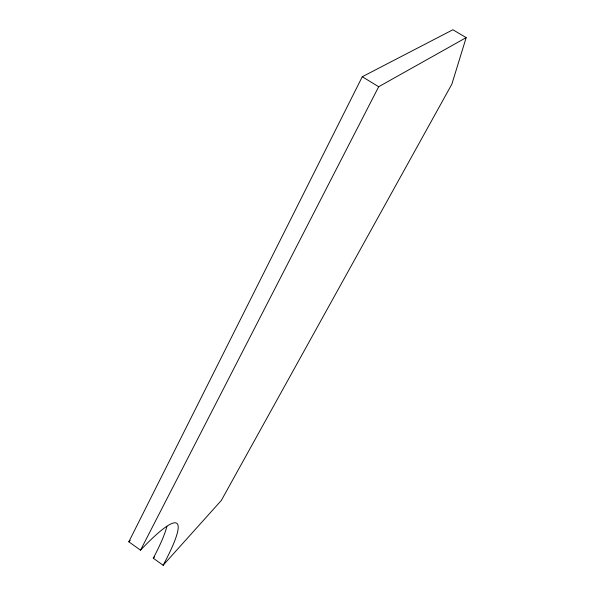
<?xml version="1.0" encoding="UTF-8"?>
<svg xmlns="http://www.w3.org/2000/svg" width="595" height="595" viewBox="0 0 595 595"><rect width="100%" height="100%" fill="white"/><g stroke="black" fill="none" stroke-linecap="round" stroke-linejoin="round"><path stroke-width="0.89" d="M466.175 37.626L451.873 84.126L221.325 500.454L163.134 565.25A153.644 19.665 -54.1 0 0 140.532 550.167L128.825 541.8L362.273 76.733L452.899 29.75L466.175 37.626L378.68 86.736L140.532 550.167M163.134 565.25L153.279 558.214L154.536 556.846M362.273 76.733L378.68 86.736M166.905 526.278A153.346 21.316 -53.8 0 1 153.279 558.214M128.825 541.8A153.346 21.316 -53.8 0 1 130.208 540.386"/></g></svg>
